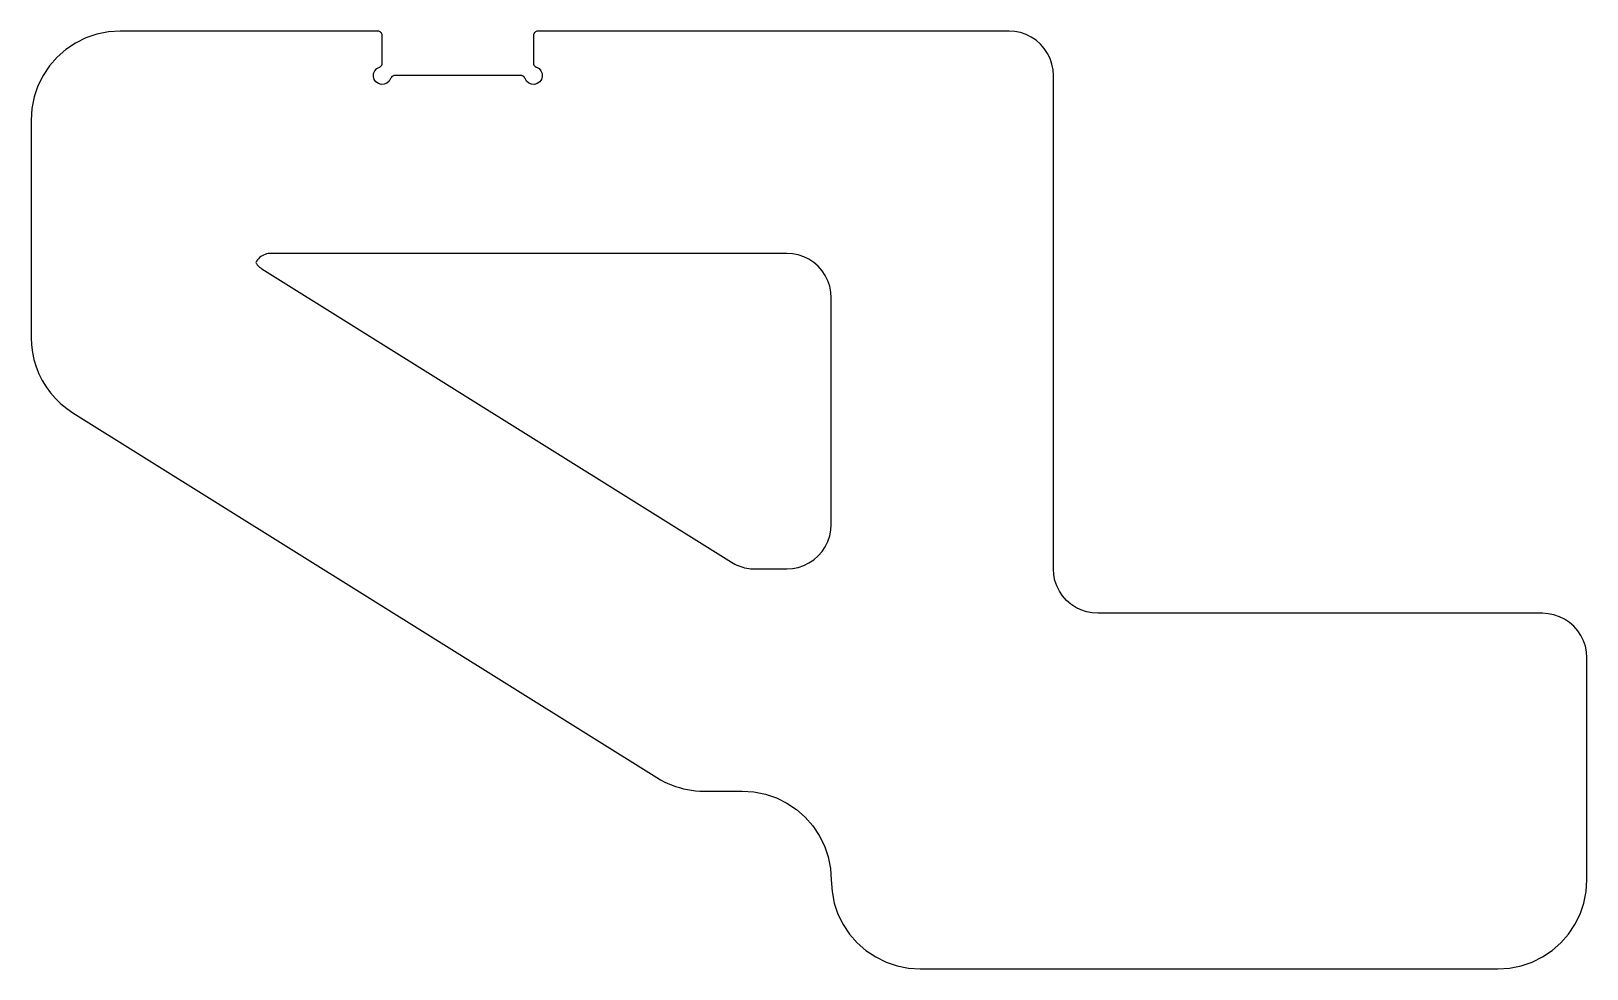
# Model space of a CAD drawing. Header units: millimetres. Extents: x 0 to 175, y 0 to 106.
import ezdxf

# ---------------------------------------------------------------- set-up
doc = ezdxf.new("R2010")
doc.units = ezdxf.units.MM
doc.layers.add('CUT_INNER', color=3, linetype='Continuous')
doc.layers.add('CUT_OUTER', color=1, linetype='Continuous')

msp = doc.modelspace()

# ---------------------------------------------------------------- linework, layer by layer
at = {"layer": 'CUT_INNER'}
msp.add_lwpolyline([(27, 80.5), (26.82, 80.49), (26.65, 80.47), (26.48, 80.43), (26.31, 80.38), (26.15, 80.31), (25.99, 80.23), (25.84, 80.13), (25.7, 80.02), (25.58, 79.9), (25.46, 79.77), (25.35, 79.63), (25.26, 79.48), (25.3, 79.41), (25.35, 79.34), (25.39, 79.27), (25.44, 79.21), (25.5, 79.15), (25.55, 79.08), (25.61, 79.03), (25.67, 78.97), (25.74, 78.92), (25.8, 78.86), (25.87, 78.82), (25.94, 78.77), (78.77, 45.76), (78.97, 45.64), (79.17, 45.53), (79.38, 45.43), (79.6, 45.34), (79.82, 45.26), (80.04, 45.19), (80.26, 45.13), (80.49, 45.09), (80.72, 45.05), (80.95, 45.02), (81.18, 45.01), (81.42, 45), (85, 45), (85.65, 45.04), (86.29, 45.17), (86.91, 45.38), (87.5, 45.67), (88.04, 46.03), (88.54, 46.46), (88.97, 46.96), (89.33, 47.5), (89.62, 48.09), (89.83, 48.71), (89.96, 49.35), (90, 50), (90, 75.5), (89.96, 76.15), (89.83, 76.79), (89.62, 77.41), (89.33, 78), (88.97, 78.54), (88.54, 79.04), (88.04, 79.47), (87.5, 79.83), (86.91, 80.12), (86.29, 80.33), (85.65, 80.46), (85, 80.5)], close=True, dxfattribs=at)
at = {"layer": 'CUT_OUTER'}
msp.add_lwpolyline([(57, 105.5), (56.93, 105.5), (56.87, 105.48), (56.81, 105.46), (56.75, 105.43), (56.7, 105.4), (56.65, 105.35), (56.6, 105.3), (56.57, 105.25), (56.54, 105.19), (56.52, 105.13), (56.5, 105.07), (56.5, 105), (56.5, 101.91), (56.5, 101.86), (56.51, 101.81), (56.52, 101.76), (56.54, 101.71), (56.56, 101.67), (56.59, 101.63), (56.62, 101.59), (56.66, 101.55), (56.7, 101.52), (56.74, 101.49), (56.79, 101.46), (56.83, 101.44), (57.13, 101.28), (57.35, 101.03), (57.48, 100.72), (57.49, 100.39), (57.4, 100.07), (57.21, 99.79), (56.93, 99.6), (56.61, 99.51), (56.28, 99.52), (55.97, 99.65), (55.72, 99.87), (55.56, 100.17), (55.54, 100.21), (55.51, 100.26), (55.48, 100.3), (55.45, 100.34), (55.41, 100.38), (55.37, 100.41), (55.33, 100.44), (55.29, 100.46), (55.24, 100.48), (55.19, 100.49), (55.14, 100.5), (55.09, 100.5), (40.91, 100.5), (40.86, 100.5), (40.81, 100.49), (40.76, 100.48), (40.71, 100.46), (40.67, 100.44), (40.63, 100.41), (40.59, 100.38), (40.55, 100.34), (40.52, 100.3), (40.49, 100.26), (40.46, 100.21), (40.44, 100.17), (40.28, 99.87), (40.03, 99.65), (39.72, 99.52), (39.39, 99.51), (39.07, 99.6), (38.79, 99.79), (38.6, 100.07), (38.51, 100.39), (38.52, 100.72), (38.65, 101.03), (38.87, 101.28), (39.17, 101.44), (39.21, 101.46), (39.26, 101.49), (39.3, 101.52), (39.34, 101.55), (39.38, 101.59), (39.41, 101.63), (39.44, 101.67), (39.46, 101.71), (39.48, 101.76), (39.49, 101.81), (39.5, 101.86), (39.5, 101.91), (39.5, 105), (39.5, 105.07), (39.48, 105.13), (39.46, 105.19), (39.43, 105.25), (39.4, 105.3), (39.35, 105.35), (39.3, 105.4), (39.25, 105.43), (39.19, 105.46), (39.13, 105.48), (39.07, 105.5), (39, 105.5), (10, 105.5), (8.69, 105.41), (7.41, 105.16), (6.17, 104.74), (5, 104.16), (3.91, 103.43), (2.93, 102.57), (2.07, 101.59), (1.34, 100.5), (0.76, 99.33), (0.34, 98.09), (0.09, 96.81), (0, 95.5), (0, 71.04), (0.04, 70.2), (0.14, 69.36), (0.32, 68.54), (0.56, 67.73), (0.88, 66.95), (1.25, 66.19), (1.69, 65.48), (2.19, 64.8), (2.75, 64.16), (3.35, 63.57), (4.01, 63.04), (4.7, 62.56), (70.38, 21.52), (70.78, 21.28), (71.19, 21.06), (71.62, 20.86), (72.04, 20.69), (72.48, 20.53), (72.93, 20.39), (73.38, 20.27), (73.83, 20.17), (74.29, 20.1), (74.75, 20.04), (75.22, 20.01), (75.68, 20), (80, 20), (81.31, 19.91), (82.59, 19.66), (83.83, 19.24), (85, 18.66), (86.09, 17.93), (87.07, 17.07), (87.93, 16.09), (88.66, 15), (89.24, 13.83), (89.66, 12.59), (89.91, 11.31), (90, 10), (90.09, 8.69), (90.34, 7.41), (90.76, 6.17), (91.34, 5), (92.07, 3.91), (92.93, 2.93), (93.91, 2.07), (95, 1.34), (96.17, 0.76), (97.41, 0.34), (98.69, 0.09), (100, 0), (165, 0), (166.31, 0.09), (167.59, 0.34), (168.83, 0.76), (170, 1.34), (171.09, 2.07), (172.07, 2.93), (172.93, 3.91), (173.66, 5), (174.24, 6.17), (174.66, 7.41), (174.91, 8.69), (175, 10), (175, 35), (174.96, 35.65), (174.83, 36.29), (174.62, 36.91), (174.33, 37.5), (173.97, 38.04), (173.54, 38.54), (173.04, 38.97), (172.5, 39.33), (171.91, 39.62), (171.29, 39.83), (170.65, 39.96), (170, 40), (120, 40), (119.35, 40.04), (118.71, 40.17), (118.09, 40.38), (117.5, 40.67), (116.96, 41.03), (116.46, 41.46), (116.03, 41.96), (115.67, 42.5), (115.38, 43.09), (115.17, 43.71), (115.04, 44.35), (115, 45), (115, 100.5), (114.96, 101.15), (114.83, 101.79), (114.62, 102.41), (114.33, 103), (113.97, 103.54), (113.54, 104.04), (113.04, 104.47), (112.5, 104.83), (111.91, 105.12), (111.29, 105.33), (110.65, 105.46), (110, 105.5)], close=True, dxfattribs=at)

doc.saveas('drawing.dxf')
